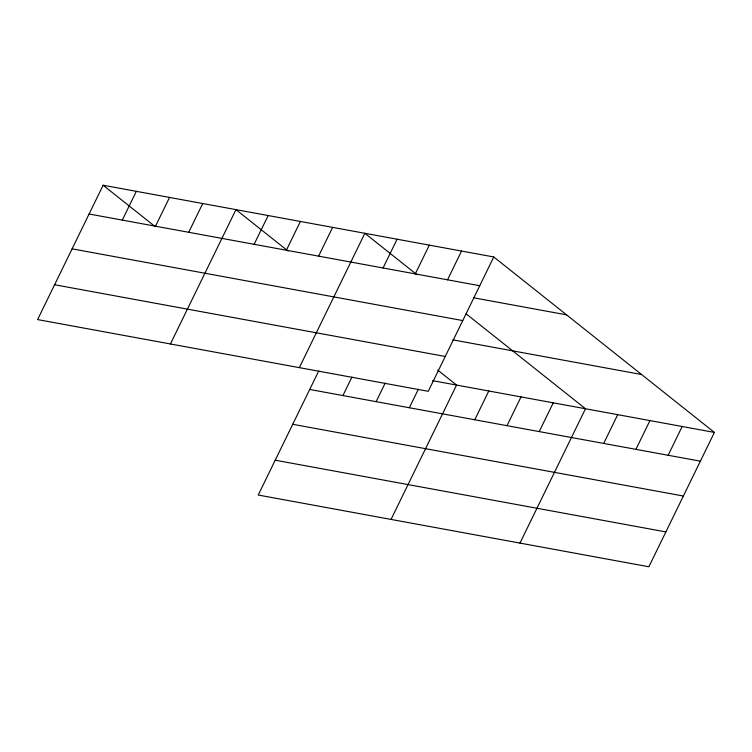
<?xml version="1.0" encoding="UTF-8"?>
<svg xmlns="http://www.w3.org/2000/svg" width="752" height="752" viewBox="0 0 752 752"><rect width="100%" height="100%" fill="white"/><g stroke="black" fill="none" stroke-linecap="round" stroke-linejoin="round"><path stroke-width="1.13" d="M493.773 256.968L103.127 185.236L37.6 319.581L428.255 391.313L493.773 256.968L714.4 432.419L648.873 566.764L258.227 495.032L318.735 370.962M122.294 220.101L136.328 191.337M155.504 226.202L169.538 197.428M188.705 232.302L202.739 203.529M170.422 343.965L235.949 209.629L288.082 251.083M254.138 244.315L268.173 215.542M286.371 250.228L300.405 221.464M318.604 256.15L332.628 227.377M299.334 367.643L364.861 233.299L416.993 274.753M383.059 267.985L397.094 239.211M342.921 395.552L351.945 377.062M415.283 273.897L429.317 245.133M376.132 401.653L385.146 383.163M447.515 279.819L461.549 251.046M409.332 407.753L418.356 389.254M391.049 519.416L456.567 385.08L437.692 370.069M474.766 419.766L488.8 390.993M506.998 425.679L521.023 396.915M539.222 431.601L553.256 402.828M519.961 543.094L585.488 408.75L466.24 313.922M603.687 443.436L617.712 414.662M635.91 449.348L649.944 420.584M668.143 455.27L682.167 426.497M89.093 214.01L479.748 285.732M473.346 297.745L566.585 314.862M72.098 248.846L462.753 320.578M452.826 339.857L641.597 374.524M54.595 284.745L445.24 356.467M432.522 380.662L714.4 432.419M309.721 389.461L700.366 461.183M292.725 424.297L683.38 496.029M275.213 460.196L665.868 531.918M103.127 185.236L155.26 226.7"/></g></svg>
